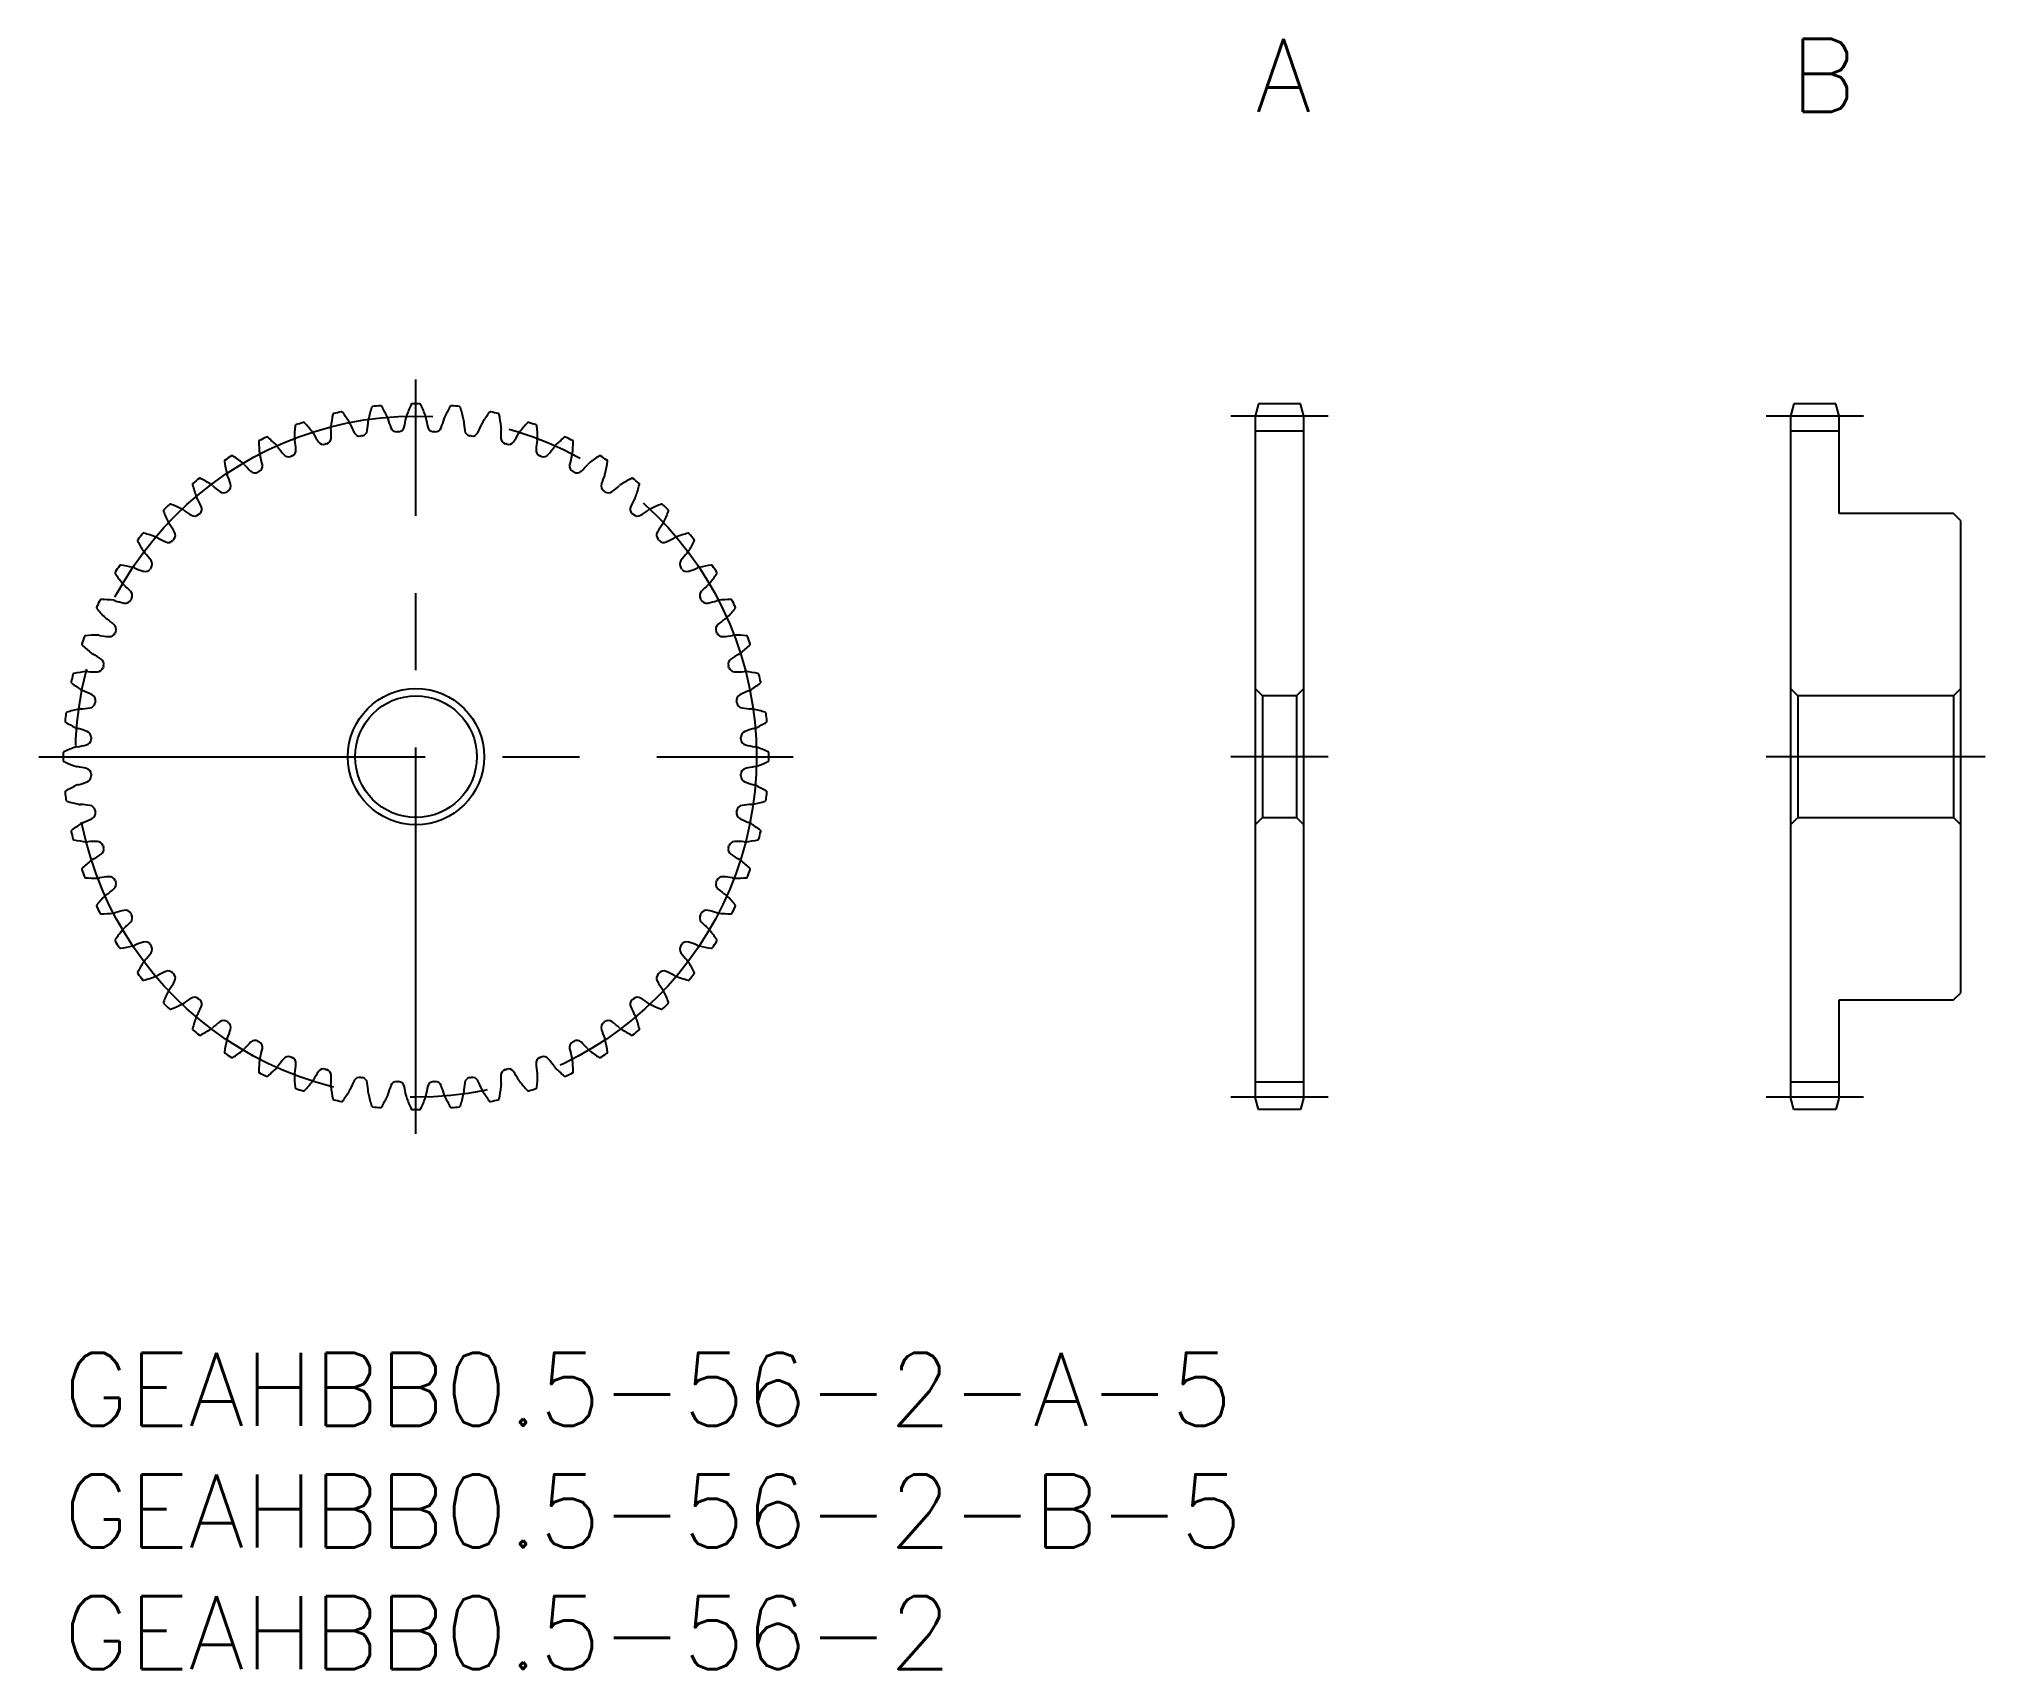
# Model space of a CAD drawing. Extents: x -1 to 79, y -13 to 54.
import ezdxf

# ---------------------------------------------------------------- set-up
doc = ezdxf.new("R2010")
doc.units = 0
doc.header["$LTSCALE"] = 0.5
doc.linetypes.add('CENTER', pattern=[50.8, 31.75, -6.35, 6.35, -6.35])
for name, color, linetype in [('MSM_CENTER', 1, 'CENTER'), ('MSM_CONTINUOUS', 7, 'CONTINUOUS'), ('MSM_PART_NUMBER', 7, 'CONTINUOUS')]:
    doc.layers.add(name, color=color, linetype=linetype)
doc.styles.get("Standard").update_dxf_attribs({"font": 'txt.shx', "height": 3, "bigfont": 'bigfont.shx'})

# ---------------------------------------------------------------- blocks, each defined once
blk = doc.blocks.new('*U2')
at = {"layer": 'MSM_PART_NUMBER'}
blk.add_text('GEAHBB0.5-56-2-A-5', height=3, dxfattribs=at).set_placement((0, -3))
blk = doc.blocks.new('*U3')
at = {"layer": 'MSM_PART_NUMBER'}
blk.add_text('GEAHBB0.5-56-2-B-5', height=3, dxfattribs=at).set_placement((0, -8))
blk = doc.blocks.new('*U4')
at = {"layer": 'MSM_PART_NUMBER'}
blk.add_text('GEAHBB0.5-56-2', height=3, dxfattribs=at).set_placement((0, -13))
blk = doc.blocks.new('*U5')
at = {"layer": 'MSM_PART_NUMBER'}
blk.add_text('A', height=3, dxfattribs=at).set_placement((49, 51))
blk = doc.blocks.new('*U6')
at = {"layer": 'MSM_PART_NUMBER'}
blk.add_text('B', height=3, dxfattribs=at).set_placement((71, 51))

msp = doc.modelspace()

# ---------------------------------------------------------------- linework, layer by layer
at = {"layer": 'MSM_CENTER'}
for p, q in [((14.5, 9), (14.5, 40)), ((52, 38.5), (48, 38.5)), ((74, 38.5), (70, 38.5)), ((-1, 24.5), (30, 24.5)), ((52, 24.5), (48, 24.5)), ((79, 24.5), (70, 24.5)), ((52, 10.5), (48, 10.5)), ((74, 10.5), (70, 10.5))]:
    msp.add_line(p, q, dxfattribs=at)
msp.add_circle((14.5, 24.5), 14, dxfattribs=at)
at = {"layer": 'MSM_CONTINUOUS'}
for p, q in [((49.134, 39), (49, 38.5)), ((49, 38.5), (49, 10.5)), ((50.866, 39), (49.134, 39)), ((51, 38.5), (50.866, 39)), ((51, 10.5), (51, 38.5)), ((71.134, 39), (71, 38.5)), ((71, 38.5), (71, 10.5)), ((72.866, 39), (71.134, 39)), ((73, 38.5), (72.866, 39)), ((73, 34.5), (73, 38.5)), ((51, 37.875), (49, 37.875)), ((73, 37.875), (71, 37.875)), ((77.7, 34.5), (73, 34.5)), ((78, 34.2), (77.7, 34.5)), ((78, 14.8), (78, 34.2)), ((49, 27.3), (49.3, 27)), ((50.7, 27), (51, 27.3)), ((71, 27.3), (71.3, 27)), ((77.7, 27), (78, 27.3)), ((49.3, 27), (49.3, 22)), ((50.7, 27), (49.3, 27)), ((50.7, 27), (50.7, 22)), ((71.3, 27), (71.3, 22)), ((77.7, 27), (71.3, 27)), ((77.7, 27), (77.7, 22)), ((49.3, 22), (49, 21.7)), ((49.3, 22), (50.7, 22)), ((51, 21.7), (50.7, 22)), ((71.3, 22), (71, 21.7)), ((71.3, 22), (77.7, 22)), ((78, 21.7), (77.7, 22)), ((73, 10.5), (73, 14.5)), ((73, 14.5), (77.7, 14.5)), ((77.7, 14.5), (78, 14.8)), ((51, 11.125), (49, 11.125)), ((49.134, 10), (49, 10.5)), ((51, 10.5), (50.866, 10)), ((73, 11.125), (71, 11.125)), ((71.134, 10), (71, 10.5)), ((73, 10.5), (72.866, 10)), ((50.866, 10), (49.134, 10)), ((72.866, 10), (71.134, 10))]:
    msp.add_line(p, q, dxfattribs=at)
for radius in [2.8, 2.5]:
    msp.add_circle((14.5, 24.5), radius, dxfattribs=at)
for centre, radius, start, end in [((15.648, 37.606), 4.667, 168.18515, 174.46429), ((11.129, 38.551), 0.05, 103.48998, 168.18516), ((14.5, 24.5), 14.5, 102.22431, 103.48998), ((11.44, 38.622), 0.05, 37.52914, 102.22432), ((7.779, 35.81), 4.667, 31.25, 37.52914), ((17.108, 37.395), 4.667, 161.75658, 168.03571), ((12.724, 38.84), 0.05, 97.06141, 161.75659), ((14.5, 24.5), 14.5, 95.79574, 97.06141), ((13.041, 38.876), 0.05, 31.10057, 95.79572), ((9.088, 36.491), 4.667, 24.82143, 31.10057), ((12.948, 38.277), 0.414, 15.44545, 24.82165), ((9.837, 39.104), 4.308, 345.75502, 350.98333), ((14.5, 38.364), 0.414, 161.60693, 170.98312), ((18.536, 37.022), 4.667, 155.32801, 161.60714), ((14.34, 38.949), 0.05, 90.63284, 155.32801), ((14.5, 24.5), 14.5, 89.36716, 90.63284), ((14.66, 38.949), 0.05, 24.67199, 89.36718), ((10.464, 37.022), 4.667, 18.39286, 24.67199), ((14.5, 38.364), 0.414, 9.01688, 18.39307), ((19.163, 39.104), 4.308, 189.01667, 194.24498), ((16.052, 38.277), 0.414, 155.17835, 164.55455), ((19.912, 36.491), 4.667, 148.89944, 155.17857), ((15.959, 38.876), 0.05, 84.20426, 148.89947), ((14.5, 24.5), 14.5, 82.93859, 84.20426), ((16.276, 38.84), 0.05, 18.24342, 82.93854), ((11.892, 37.395), 4.667, 11.96429, 18.24342), ((21.221, 35.81), 4.667, 142.47086, 148.75), ((17.56, 38.622), 0.05, 77.77569, 142.4709), ((14.5, 24.5), 14.5, 76.51002, 77.77569), ((17.871, 38.551), 0.05, 11.81485, 76.50997), ((13.352, 37.606), 4.667, 5.53571, 11.81485), ((14.5, 24.5), 14.5, 115.08145, 116.34712), ((8.375, 37.587), 0.05, 50.38628, 115.08143), ((5.431, 34.031), 4.667, 44.10714, 50.38628), ((14.173, 37.652), 4.667, 174.61372, 180.89286), ((9.577, 38.086), 0.05, 109.91855, 174.61372), ((14.5, 24.5), 14.5, 108.65288, 109.91855), ((9.878, 38.191), 0.05, 43.95771, 108.65287), ((6.555, 34.986), 4.667, 37.67857, 43.95771), ((9.921, 37.586), 0.414, 28.30259, 37.67879), ((14.078, 39.824), 4.308, 208.30238, 213.5307), ((11.415, 38.016), 0.414, 174.46407, 183.84027), ((6.704, 37.7), 4.308, 358.61216, 3.84048), ((11.415, 38.016), 0.414, 21.87402, 31.25022), ((15.797, 39.775), 4.308, 201.87381, 207.10213), ((12.184, 37.927), 0.25, 207.10213, 279.78501), ((14.5, 24.5), 13.375, 99.5007, 99.78501), ((12.251, 37.938), 0.25, 279.50072, 352.18359), ((8.231, 38.49), 4.308, 352.18359, 357.41191), ((12.948, 38.277), 0.414, 168.0355, 177.41169), ((17.499, 39.534), 4.308, 195.44524, 200.67356), ((13.702, 38.102), 0.25, 200.67356, 273.35644), ((14.5, 24.5), 13.375, 93.07213, 93.35644), ((13.77, 38.105), 0.25, 273.07215, 345.75502), ((15.23, 38.105), 0.25, 194.24499, 266.92787), ((14.5, 24.5), 13.375, 86.64356, 86.92787), ((15.298, 38.102), 0.25, 266.64358, 339.32647), ((11.501, 39.534), 4.308, 339.32645, 344.55476), ((16.052, 38.277), 0.414, 2.58831, 11.9645), ((20.769, 38.49), 4.308, 182.58809, 187.81641), ((16.749, 37.938), 0.25, 187.81639, 260.4993), ((14.5, 24.5), 13.375, 80.21499, 80.4993), ((16.816, 37.927), 0.25, 260.21501, 332.8979), ((13.203, 39.775), 4.308, 332.89787, 338.12619), ((17.585, 38.016), 0.414, 148.74978, 158.12598), ((22.296, 37.7), 4.308, 176.15952, 181.38784), ((17.585, 38.016), 0.414, 356.15973, 5.53593), ((14.922, 39.824), 4.308, 326.4693, 331.69762), ((19.079, 37.586), 0.414, 142.32121, 151.69741), ((22.445, 34.986), 4.667, 136.04229, 142.32143), ((19.122, 38.191), 0.05, 71.34712, 136.04233), ((14.5, 24.5), 14.5, 70.08145, 71.34712), ((19.423, 38.086), 0.05, 5.38628, 70.08139), ((14.827, 37.652), 4.667, 359.10714, 5.38628), ((23.569, 34.031), 4.667, 129.61372, 135.89286), ((20.625, 37.587), 0.05, 64.91855, 129.61376), ((14.5, 24.5), 14.5, 63.65288, 64.91855), ((14.5, 24.5), 14.5, 121.51002, 122.77569), ((6.948, 36.819), 0.05, 56.81485, 121.51), ((4.421, 32.956), 4.667, 50.53571, 56.81485), ((8.087, 37.449), 0.05, 116.34712, 181.0423), ((12.703, 37.533), 4.667, 181.04229, 187.32143), ((8.485, 36.991), 0.414, 187.32121, 196.69741), ((3.962, 35.634), 4.308, 11.4693, 16.69762), ((8.485, 36.991), 0.414, 34.73116, 44.10736), ((12.365, 39.681), 4.308, 214.73095, 219.95927), ((9.255, 37.075), 0.25, 219.95927, 292.64216), ((14.5, 24.5), 13.375, 112.35784, 112.64216), ((9.317, 37.101), 0.25, 292.35787, 5.04073), ((9.921, 37.586), 0.414, 180.89264, 190.26884), ((5.275, 36.744), 4.308, 5.04073, 10.26905), ((10.696, 37.583), 0.25, 213.5307, 286.21358), ((14.5, 24.5), 13.375, 105.92927, 106.21358), ((10.761, 37.602), 0.25, 285.92929, 358.61216), ((18.239, 37.602), 0.25, 181.38782, 254.07073), ((14.5, 24.5), 13.375, 73.78641, 74.07073), ((18.304, 37.583), 0.25, 253.78644, 326.46933), ((19.683, 37.101), 0.25, 174.95925, 247.64216), ((23.725, 36.744), 4.308, 169.73095, 174.95927), ((19.079, 37.586), 0.414, 349.73116, 359.10736), ((14.5, 24.5), 13.375, 67.35784, 67.64216), ((19.745, 37.075), 0.25, 247.35787, 320.04076), ((16.635, 39.681), 4.308, 320.04073, 325.26905), ((20.515, 36.991), 0.414, 135.89264, 145.26884), ((25.038, 35.634), 4.308, 163.30238, 168.5307), ((20.515, 36.991), 0.414, 343.30259, 352.67879), ((16.297, 37.533), 4.667, 352.67857, 358.95771), ((20.913, 37.449), 0.05, 358.95771, 63.65283), ((24.579, 32.956), 4.667, 123.18515, 129.46428), ((22.052, 36.819), 0.05, 58.48998, 123.18518), ((14.5, 24.5), 14.5, 57.22431, 58.48998), ((6.677, 36.65), 0.05, 122.77542, 187.47087), ((11.255, 37.25), 4.667, 187.47086, 193.75), ((7.124, 36.239), 0.414, 193.74978, 203.12598), ((2.782, 34.385), 4.308, 17.89787, 23.12619), ((7.124, 36.239), 0.414, 41.15973, 50.53593), ((10.679, 39.346), 4.308, 221.15952, 226.38784), ((7.88, 36.409), 0.25, 226.38785, 299.07073), ((14.5, 24.5), 13.375, 118.78641, 119.07073), ((7.939, 36.441), 0.25, 298.78644, 11.46931), ((21.061, 36.441), 0.25, 168.53068, 241.21358), ((14.5, 24.5), 13.375, 60.92927, 61.21358), ((21.12, 36.409), 0.25, 240.92929, 313.61219), ((18.321, 39.346), 4.308, 313.61216, 318.84048), ((21.876, 36.239), 0.414, 129.46406, 138.84027), ((26.218, 34.385), 4.308, 156.87381, 162.10213), ((21.876, 36.239), 0.414, 336.87402, 346.25022), ((17.745, 37.25), 4.667, 346.25, 352.52914), ((22.323, 36.65), 0.05, 352.52914, 57.22425), ((5.366, 35.697), 0.05, 129.20399, 193.89945), ((9.848, 36.806), 4.667, 193.89944, 200.17857), ((14.5, 24.5), 14.5, 127.93859, 129.20426), ((5.616, 35.896), 0.05, 63.24342, 127.93857), ((3.537, 31.774), 4.667, 56.96429, 63.24342), ((5.856, 35.339), 0.414, 47.58831, 56.9645), ((9.04, 38.825), 4.308, 227.58809, 232.81641), ((6.588, 35.592), 0.25, 232.81642, 305.4993), ((14.5, 24.5), 13.375, 125.21499, 125.4993), ((6.643, 35.632), 0.25, 305.21501, 17.89788), ((22.357, 35.632), 0.25, 162.1021, 234.78501), ((14.5, 24.5), 13.375, 54.5007, 54.78501), ((22.412, 35.592), 0.25, 234.50072, 307.18361), ((19.96, 38.825), 4.308, 307.18359, 312.41191), ((23.144, 35.339), 0.414, 123.0355, 132.41169), ((25.463, 31.774), 4.667, 116.75658, 123.03571), ((23.384, 35.896), 0.05, 52.06141, 116.75661), ((14.5, 24.5), 14.5, 50.79574, 52.06141), ((19.152, 36.806), 4.667, 339.82143, 346.10057), ((23.634, 35.697), 0.05, 346.10057, 50.79568), ((4.17, 34.604), 0.05, 135.63256, 200.32803), ((8.499, 36.208), 4.667, 200.32801, 206.60714), ((14.5, 24.5), 14.5, 134.36716, 135.63283), ((4.396, 34.83), 0.05, 69.67199, 134.36714), ((2.792, 30.501), 4.667, 63.39286, 69.67199), ((4.697, 34.303), 0.414, 54.01688, 63.39307), ((7.471, 38.124), 4.308, 234.01667, 239.24498), ((5.396, 34.637), 0.25, 239.24499, 311.92787), ((5.856, 35.339), 0.414, 200.17835, 209.55455), ((1.749, 33.01), 4.308, 24.32645, 29.55476), ((14.5, 24.5), 13.375, 131.64356, 131.92787), ((5.446, 34.682), 0.25, 311.64358, 24.32647), ((23.554, 34.682), 0.25, 155.67353, 228.35644), ((27.251, 33.01), 4.308, 150.44524, 155.67355), ((14.5, 24.5), 13.375, 48.07213, 48.35644), ((23.604, 34.637), 0.25, 228.07215, 300.75504), ((23.144, 35.339), 0.414, 330.44545, 339.82165), ((21.529, 38.124), 4.308, 300.75502, 305.98333), ((24.303, 34.303), 0.414, 116.60693, 125.98312), ((26.208, 30.501), 4.667, 110.32801, 116.60714), ((24.604, 34.83), 0.05, 45.63284, 110.32804), ((14.5, 24.5), 14.5, 44.36716, 45.63284), ((20.501, 36.208), 4.667, 333.39286, 339.67199), ((24.83, 34.604), 0.05, 339.67199, 44.36711), ((14.5, 24.5), 14.5, 140.79574, 142.06141), ((3.303, 33.634), 0.05, 76.10057, 140.79571), ((2.194, 29.152), 4.667, 69.82143, 76.10057), ((4.697, 34.303), 0.414, 206.60693, 215.98312), ((0.876, 31.529), 4.308, 30.75502, 35.98333), ((4.363, 33.604), 0.25, 318.07215, 30.75502), ((24.637, 33.604), 0.25, 149.24496, 221.92787), ((28.124, 31.529), 4.308, 144.01667, 149.24498), ((24.303, 34.303), 0.414, 324.01688, 333.39307), ((26.806, 29.152), 4.667, 103.89944, 110.17857), ((25.697, 33.634), 0.05, 39.20426, 103.89947), ((14.5, 24.5), 14.5, 37.93859, 39.20426), ((3.104, 33.384), 0.05, 142.06141, 206.7566), ((7.226, 35.463), 4.667, 206.75658, 213.03571), ((3.661, 33.144), 0.414, 213.0355, 222.41169), ((0.175, 29.96), 4.308, 37.18359, 42.41191), ((3.661, 33.144), 0.414, 60.44545, 69.82165), ((5.99, 37.251), 4.308, 240.44524, 245.67356), ((4.318, 33.554), 0.25, 245.67354, 318.35644), ((14.5, 24.5), 13.375, 138.07213, 138.35644), ((14.5, 24.5), 13.375, 41.64356, 41.92787), ((24.682, 33.554), 0.25, 221.64358, 294.32647), ((23.01, 37.251), 4.308, 294.32645, 299.55476), ((25.339, 33.144), 0.414, 110.17835, 119.55455), ((28.825, 29.96), 4.308, 137.58809, 142.81641), ((25.339, 33.144), 0.414, 317.58831, 326.9645), ((21.774, 35.463), 4.667, 326.96429, 333.24342), ((25.896, 33.384), 0.05, 333.24342, 37.93854), ((2.181, 32.052), 0.05, 148.48998, 213.18517), ((14.5, 24.5), 14.5, 147.22431, 148.48998), ((6.044, 34.579), 4.667, 213.18515, 219.46429), ((2.35, 32.323), 0.05, 82.52914, 147.22428), ((1.75, 27.745), 4.667, 76.25, 82.52914), ((2.761, 31.876), 0.414, 66.87402, 76.25022), ((4.615, 36.218), 4.308, 246.87381, 252.10213), ((3.368, 32.357), 0.25, 252.10211, 324.78501), ((14.5, 24.5), 13.375, 144.5007, 144.78501), ((3.408, 32.412), 0.25, 324.50072, 37.18359), ((25.592, 32.412), 0.25, 142.81639, 215.4993), ((14.5, 24.5), 13.375, 35.21499, 35.4993), ((25.632, 32.357), 0.25, 215.21501, 287.8979), ((24.385, 36.218), 4.308, 287.89787, 293.12619), ((26.239, 31.876), 0.414, 103.74978, 113.12598), ((27.25, 27.745), 4.667, 97.47086, 103.75), ((22.956, 34.579), 4.667, 320.53571, 326.81485), ((26.65, 32.323), 0.05, 32.77569, 97.47089), ((14.5, 24.5), 14.5, 31.51002, 32.77569), ((26.819, 32.052), 0.05, 326.81485, 31.50997), ((2.761, 31.876), 0.414, 219.46407, 228.84027), ((-0.346, 28.321), 4.308, 43.61216, 48.84048), ((2.591, 31.12), 0.25, 330.92929, 43.61219), ((26.409, 31.12), 0.25, 136.38782, 209.07073), ((29.346, 28.321), 4.308, 131.15952, 136.38784), ((26.239, 31.876), 0.414, 311.15973, 320.53593), ((1.413, 30.625), 0.05, 154.91855, 219.61375), ((14.5, 24.5), 14.5, 153.65288, 154.91855), ((4.969, 33.569), 4.667, 219.61372, 225.89286), ((1.551, 30.913), 0.05, 88.95771, 153.65286), ((1.467, 26.297), 4.667, 82.67857, 88.95771), ((2.009, 30.515), 0.414, 73.30259, 82.67879), ((3.366, 35.038), 4.308, 253.30238, 258.5307), ((2.559, 31.061), 0.25, 258.53068, 331.21364), ((14.5, 24.5), 13.375, 150.92927, 151.21358), ((14.5, 24.5), 13.375, 28.78641, 29.07073), ((26.441, 31.061), 0.25, 208.78644, 281.46933), ((25.634, 35.038), 4.308, 281.4693, 286.69762), ((26.991, 30.515), 0.414, 97.32121, 106.69741), ((27.533, 26.297), 4.667, 91.04229, 97.32143), ((24.031, 33.569), 4.667, 314.10714, 320.38628), ((27.449, 30.913), 0.05, 26.34712, 91.04232), ((14.5, 24.5), 14.5, 25.08145, 26.34712), ((27.587, 30.625), 0.05, 320.38628, 25.0814), ((2.009, 30.515), 0.414, 225.89263, 235.26884), ((-0.681, 26.635), 4.308, 50.04073, 55.26905), ((1.925, 29.745), 0.25, 337.35787, 50.04076), ((14.5, 24.5), 13.375, 157.35784, 157.64216), ((27.075, 29.745), 0.25, 129.95925, 202.64216), ((14.5, 24.5), 13.375, 22.35784, 22.64216), ((29.681, 26.635), 4.308, 124.73095, 129.95927), ((26.991, 30.515), 0.414, 304.73116, 314.10736), ((0.809, 29.122), 0.05, 161.34712, 226.04232), ((14.5, 24.5), 14.5, 160.08145, 161.34712), ((4.014, 32.445), 4.667, 226.04229, 232.32143), ((0.914, 29.423), 0.05, 95.38628, 160.08143), ((1.348, 24.827), 4.667, 89.10714, 95.38628), ((1.414, 29.079), 0.414, 79.73116, 89.10736), ((2.256, 33.725), 4.308, 259.73095, 264.95927), ((1.899, 29.683), 0.25, 264.95926, 337.64216), ((27.101, 29.683), 0.25, 202.35787, 275.04076), ((26.744, 33.725), 4.308, 275.04073, 280.26905), ((27.586, 29.079), 0.414, 90.89264, 100.26884), ((27.652, 24.827), 4.667, 84.61372, 90.89286), ((24.986, 32.445), 4.667, 307.67857, 313.95771), ((28.086, 29.423), 0.05, 19.91855, 84.61375), ((14.5, 24.5), 14.5, 18.65288, 19.91855), ((28.191, 29.122), 0.05, 313.95771, 18.65283), ((1.414, 29.079), 0.414, 232.32121, 241.69741), ((-0.825, 24.922), 4.308, 56.4693, 61.69762), ((1.398, 28.239), 0.25, 271.38783, 344.07073), ((1.417, 28.304), 0.25, 343.78644, 56.46933), ((14.5, 24.5), 13.375, 163.78641, 164.07073), ((27.583, 28.304), 0.25, 123.53068, 196.21358), ((14.5, 24.5), 13.375, 15.92927, 16.21358), ((27.602, 28.239), 0.25, 195.92929, 268.61219), ((29.825, 24.922), 4.308, 118.30238, 123.5307), ((27.586, 29.079), 0.414, 298.30259, 307.67879), ((0.378, 27.56), 0.05, 167.77569, 232.47089), ((14.5, 24.5), 14.5, 166.51002, 167.77569), ((3.19, 31.221), 4.667, 232.47086, 238.75), ((0.449, 27.871), 0.05, 101.81485, 166.50999), ((1.394, 23.352), 4.667, 95.53571, 101.81485), ((0.984, 27.585), 0.414, 238.74978, 248.12598), ((-0.775, 23.203), 4.308, 62.89787, 68.12619), ((0.984, 27.585), 0.414, 86.15973, 95.53593), ((1.3, 32.296), 4.308, 266.15952, 271.38784), ((27.7, 32.296), 4.308, 268.61216, 273.84048), ((29.775, 23.203), 4.308, 111.87381, 117.10213), ((28.016, 27.585), 0.414, 84.46407, 93.84027), ((27.606, 23.352), 4.667, 78.18515, 84.46429), ((28.016, 27.585), 0.414, 291.87402, 301.25022), ((25.81, 31.221), 4.667, 301.25, 307.52914), ((28.551, 27.871), 0.05, 13.48998, 78.18518), ((14.5, 24.5), 14.5, 12.22431, 13.48998), ((28.622, 27.56), 0.05, 307.52914, 12.22426), ((1.605, 21.892), 4.667, 101.96429, 108.24342), ((0.723, 26.052), 0.414, 92.58831, 101.9645), ((0.51, 30.769), 4.308, 272.58809, 277.81641), ((1.062, 26.749), 0.25, 277.8164, 350.4993), ((1.073, 26.816), 0.25, 350.21501, 62.8979), ((14.5, 24.5), 13.375, 170.21499, 170.4993), ((27.927, 26.816), 0.25, 117.10211, 189.78501), ((14.5, 24.5), 13.375, 9.5007, 9.78501), ((27.938, 26.749), 0.25, 189.50072, 262.18361), ((28.49, 30.769), 4.308, 262.18359, 267.41191), ((28.277, 26.052), 0.414, 78.0355, 87.41169), ((27.395, 21.892), 4.667, 71.75658, 78.03571), ((14.5, 24.5), 14.5, 172.93859, 174.20426), ((0.124, 25.959), 0.05, 174.20426, 238.89946), ((2.509, 29.912), 4.667, 238.89944, 245.17857), ((0.16, 26.276), 0.05, 108.24342, 172.93856), ((0.723, 26.052), 0.414, 245.17835, 254.55455), ((-0.534, 21.501), 4.308, 69.32645, 74.55476), ((29.534, 21.501), 4.308, 105.44524, 110.67355), ((28.277, 26.052), 0.414, 285.44545, 294.82165), ((26.491, 29.912), 4.667, 294.82143, 301.10057), ((28.84, 26.276), 0.05, 7.06141, 71.75661), ((14.5, 24.5), 14.5, 5.79574, 7.06141), ((28.876, 25.959), 0.05, 301.10057, 5.79569), ((1.978, 20.464), 4.667, 108.39286, 114.67199), ((0.636, 24.5), 0.414, 99.01688, 108.39307), ((-0.104, 29.163), 4.308, 279.01667, 284.24498), ((0.895, 25.23), 0.25, 284.24497, 356.92787), ((0.898, 25.298), 0.25, 356.64358, 69.32647), ((14.5, 24.5), 13.375, 176.64356, 176.92787), ((28.102, 25.298), 0.25, 110.67353, 183.35644), ((14.5, 24.5), 13.375, 3.07213, 3.35644), ((28.105, 25.23), 0.25, 183.07215, 255.75504), ((29.104, 29.163), 4.308, 255.75502, 260.98333), ((28.364, 24.5), 0.414, 71.60693, 80.98312), ((27.022, 20.464), 4.667, 65.32801, 71.60714), ((14.5, 24.5), 14.5, 179.36716, 180.63284), ((0.051, 24.66), 0.05, 114.67199, 179.36714), ((0.051, 24.34), 0.05, 180.63284, 245.32804), ((1.978, 28.536), 4.667, 245.32801, 251.60714), ((0.636, 24.5), 0.414, 251.60693, 260.98312), ((-0.104, 19.837), 4.308, 75.75502, 80.98333), ((0.895, 23.77), 0.25, 3.07215, 75.75504), ((28.105, 23.77), 0.25, 104.24496, 176.92787), ((29.104, 19.837), 4.308, 99.01667, 104.24498), ((28.364, 24.5), 0.414, 279.01688, 288.39307), ((27.022, 28.536), 4.667, 288.39286, 294.67199), ((28.949, 24.66), 0.05, 0.63284, 65.32804), ((28.949, 24.34), 0.05, 294.67199, 359.36712), ((14.5, 24.5), 14.5, 359.36716, 0.63284), ((2.509, 19.088), 4.667, 114.82143, 121.10057), ((0.723, 22.948), 0.414, 105.44545, 114.82165), ((-0.534, 27.499), 4.308, 285.44524, 290.67355), ((0.898, 23.702), 0.25, 290.67354, 3.35644), ((14.5, 24.5), 13.375, 183.07213, 183.35644), ((14.5, 24.5), 13.375, 356.64356, 356.92787), ((28.102, 23.702), 0.25, 176.64358, 249.32647), ((29.534, 27.499), 4.308, 249.32645, 254.55476), ((28.277, 22.948), 0.414, 65.17835, 74.55455), ((26.491, 19.088), 4.667, 58.89944, 65.17857), ((0.124, 23.041), 0.05, 121.10057, 185.7957), ((14.5, 24.5), 14.5, 185.79574, 187.06141), ((0.16, 22.724), 0.05, 187.06141, 251.75661), ((1.605, 27.108), 4.667, 251.75658, 258.03571), ((0.723, 22.948), 0.414, 258.0355, 267.41169), ((0.51, 18.231), 4.308, 82.18359, 87.41191), ((1.062, 22.251), 0.25, 9.50072, 82.18361), ((27.938, 22.251), 0.25, 97.81639, 170.4993), ((28.49, 18.231), 4.308, 92.58809, 97.81641), ((28.277, 22.948), 0.414, 272.58831, 281.9645), ((27.395, 27.108), 4.667, 281.96429, 288.24342), ((28.84, 22.724), 0.05, 288.24342, 352.93855), ((14.5, 24.5), 14.5, 352.93859, 354.20426), ((28.876, 23.041), 0.05, 354.20426, 58.89947), ((3.19, 17.779), 4.667, 121.25, 127.52914), ((0.984, 21.415), 0.414, 111.87402, 121.25022), ((-0.775, 25.797), 4.308, 291.87381, 297.10213), ((1.073, 22.184), 0.25, 297.10211, 9.78501), ((14.5, 24.5), 13.375, 189.5007, 189.78501), ((27.927, 22.184), 0.25, 170.21501, 242.8979), ((14.5, 24.5), 13.375, 350.21499, 350.4993), ((29.775, 25.797), 4.308, 242.89787, 248.12619), ((28.016, 21.415), 0.414, 58.74977, 68.12598), ((25.81, 17.779), 4.667, 52.47086, 58.75), ((0.378, 21.44), 0.05, 127.52914, 192.22427), ((14.5, 24.5), 14.5, 192.22431, 193.48998), ((0.449, 21.129), 0.05, 193.48998, 258.18518), ((1.394, 25.648), 4.667, 258.18515, 264.46428), ((0.984, 21.415), 0.414, 264.46406, 273.84027), ((1.3, 16.704), 4.308, 88.61216, 93.84048), ((1.398, 20.761), 0.25, 15.92929, 88.61219), ((14.5, 24.5), 13.375, 195.92927, 196.21358), ((14.5, 24.5), 13.375, 343.78641, 344.07073), ((27.602, 20.761), 0.25, 91.38782, 164.07073), ((27.7, 16.704), 4.308, 86.15952, 91.38784), ((28.016, 21.415), 0.414, 266.15973, 275.53593), ((27.606, 25.648), 4.667, 275.53571, 281.81485), ((28.551, 21.129), 0.05, 281.81485, 346.50998), ((14.5, 24.5), 14.5, 346.51002, 347.77569), ((28.622, 21.44), 0.05, 347.77569, 52.4709), ((4.014, 16.555), 4.667, 127.67857, 133.95771), ((1.414, 19.921), 0.414, 118.30259, 127.67879), ((-0.825, 24.078), 4.308, 298.30238, 303.5307), ((1.417, 20.696), 0.25, 303.53068, 16.21358), ((27.583, 20.696), 0.25, 163.78644, 236.46933), ((29.825, 24.078), 4.308, 236.4693, 241.69762), ((27.586, 19.921), 0.414, 52.32121, 61.69741), ((24.986, 16.555), 4.667, 46.04229, 52.32143), ((0.809, 19.878), 0.05, 133.95771, 198.65285), ((14.5, 24.5), 14.5, 198.65288, 199.91855), ((0.914, 19.577), 0.05, 199.91855, 264.61375), ((1.348, 24.173), 4.667, 264.61372, 270.89286), ((1.414, 19.921), 0.414, 270.89264, 280.26884), ((2.256, 15.275), 4.308, 95.04073, 100.26905), ((1.899, 19.317), 0.25, 22.35787, 95.04073), ((1.925, 19.255), 0.25, 309.95925, 22.64216), ((14.5, 24.5), 13.375, 202.35784, 202.64216), ((27.075, 19.255), 0.25, 157.35787, 230.04076), ((14.5, 24.5), 13.375, 337.35784, 337.64216), ((27.101, 19.317), 0.25, 84.95925, 157.64216), ((26.744, 15.275), 4.308, 79.73095, 84.95927), ((27.586, 19.921), 0.414, 259.73116, 269.10736), ((27.652, 24.173), 4.667, 269.10714, 275.38628), ((28.086, 19.577), 0.05, 275.38628, 340.08141), ((14.5, 24.5), 14.5, 340.08145, 341.34712), ((28.191, 19.878), 0.05, 341.34712, 46.04233), ((1.413, 18.375), 0.05, 140.38628, 205.08142), ((4.969, 15.431), 4.667, 134.10714, 140.38628), ((2.009, 18.485), 0.414, 124.73116, 134.10736), ((-0.681, 22.365), 4.308, 304.73095, 309.95927), ((29.681, 22.365), 4.308, 230.04073, 235.26905), ((26.991, 18.485), 0.414, 45.89264, 55.26884), ((24.031, 15.431), 4.667, 39.61372, 45.89286), ((27.587, 18.375), 0.05, 334.91855, 39.61375), ((14.5, 24.5), 14.5, 205.08145, 206.34712), ((1.551, 18.087), 0.05, 206.34712, 271.04232), ((1.467, 22.703), 4.667, 271.04229, 277.32143), ((2.009, 18.485), 0.414, 277.3212, 286.69741), ((3.366, 13.962), 4.308, 101.4693, 106.69762), ((-0.346, 20.679), 4.308, 311.15952, 316.38784), ((2.559, 17.939), 0.25, 28.78644, 101.46933), ((2.591, 17.88), 0.25, 316.38783, 29.07073), ((14.5, 24.5), 13.375, 208.78641, 209.07073), ((26.409, 17.88), 0.25, 150.92929, 223.61219), ((14.5, 24.5), 13.375, 330.92927, 331.21358), ((26.441, 17.939), 0.25, 78.53068, 151.21358), ((29.346, 20.679), 4.308, 223.61216, 228.84048), ((25.634, 13.962), 4.308, 73.30238, 78.5307), ((26.991, 18.485), 0.414, 253.30259, 262.67879), ((27.533, 22.703), 4.667, 262.67857, 268.95771), ((27.449, 18.087), 0.05, 268.95771, 333.65283), ((14.5, 24.5), 14.5, 333.65288, 334.91855), ((2.181, 16.948), 0.05, 146.81485, 211.50999), ((14.5, 24.5), 14.5, 211.51002, 212.77569), ((6.044, 14.421), 4.667, 140.53571, 146.81485), ((2.761, 17.124), 0.414, 131.15973, 140.53593), ((4.615, 12.782), 4.308, 107.89787, 113.12619), ((3.368, 16.643), 0.25, 35.21501, 107.8979), ((25.632, 16.643), 0.25, 72.10211, 144.78501), ((24.385, 12.782), 4.308, 66.87381, 72.10213), ((26.239, 17.124), 0.414, 39.46407, 48.84027), ((22.956, 14.421), 4.667, 33.18515, 39.46429), ((14.5, 24.5), 14.5, 327.22431, 328.48998), ((26.819, 16.948), 0.05, 328.48998, 33.18518), ((2.35, 16.677), 0.05, 212.77569, 277.47089), ((1.75, 21.255), 4.667, 277.47086, 283.75), ((2.761, 17.124), 0.414, 283.74978, 293.12598), ((7.226, 13.537), 4.667, 146.96429, 153.24342), ((3.661, 15.856), 0.414, 137.58831, 146.9645), ((0.175, 19.04), 4.308, 317.58809, 322.81641), ((14.5, 24.5), 13.375, 215.21499, 215.4993), ((3.408, 16.588), 0.25, 322.8164, 35.4993), ((25.592, 16.588), 0.25, 144.50072, 217.18361), ((14.5, 24.5), 13.375, 324.5007, 324.78501), ((28.825, 19.04), 4.308, 217.18359, 222.41191), ((25.339, 15.856), 0.414, 33.0355, 42.41169), ((21.774, 13.537), 4.667, 26.75658, 33.03571), ((26.239, 17.124), 0.414, 246.87402, 256.25022), ((27.25, 21.255), 4.667, 256.25, 262.52914), ((26.65, 16.677), 0.05, 262.52914, 327.22426), ((3.104, 15.616), 0.05, 153.24342, 217.93856), ((14.5, 24.5), 14.5, 217.93859, 219.20426), ((3.303, 15.366), 0.05, 219.20426, 283.89946), ((2.194, 19.848), 4.667, 283.89944, 290.17857), ((3.661, 15.856), 0.414, 290.17834, 299.55455), ((5.99, 11.749), 4.308, 114.32645, 119.55476), ((4.318, 15.446), 0.25, 41.64358, 114.32647), ((0.876, 17.471), 4.308, 324.01667, 329.24498), ((14.5, 24.5), 13.375, 221.64356, 221.92787), ((4.363, 15.396), 0.25, 329.24497, 41.92787), ((24.637, 15.396), 0.25, 138.07215, 210.75504), ((28.124, 17.471), 4.308, 210.75502, 215.98333), ((14.5, 24.5), 13.375, 318.07213, 318.35644), ((24.682, 15.446), 0.25, 65.67354, 138.35644), ((23.01, 11.749), 4.308, 60.44524, 65.67355), ((25.339, 15.856), 0.414, 240.44545, 249.82165), ((26.806, 19.848), 4.667, 249.82143, 256.10057), ((25.697, 15.366), 0.05, 256.10057, 320.79569), ((14.5, 24.5), 14.5, 320.79574, 322.06141), ((25.896, 15.616), 0.05, 322.06141, 26.75661), ((4.17, 14.396), 0.05, 159.67199, 224.36713), ((8.499, 12.792), 4.667, 153.39286, 159.67199), ((4.697, 14.697), 0.414, 144.01688, 153.39307), ((7.471, 10.876), 4.308, 120.75502, 125.98333), ((5.396, 14.363), 0.25, 48.07215, 120.75504), ((14.5, 24.5), 13.375, 228.07213, 228.35644), ((5.446, 14.318), 0.25, 335.67354, 48.35644), ((23.554, 14.318), 0.25, 131.64358, 204.32647), ((14.5, 24.5), 13.375, 311.64356, 311.92787), ((23.604, 14.363), 0.25, 59.24497, 131.92787), ((21.529, 10.876), 4.308, 54.01667, 59.24498), ((24.303, 14.697), 0.414, 26.60691, 35.98312), ((20.501, 12.792), 4.667, 20.32801, 26.60714), ((24.83, 14.396), 0.05, 315.63284, 20.32804), ((14.5, 24.5), 14.5, 224.36716, 225.63284), ((4.396, 14.17), 0.05, 225.63284, 290.32804), ((2.792, 18.499), 4.667, 290.32801, 296.60714), ((4.697, 14.697), 0.414, 296.60693, 305.98312), ((9.848, 12.194), 4.667, 159.82143, 166.10057), ((5.856, 13.661), 0.414, 150.44545, 159.82165), ((1.749, 15.99), 4.308, 330.44524, 335.67355), ((9.04, 10.175), 4.308, 127.18359, 132.41191), ((6.588, 13.408), 0.25, 54.50072, 127.18361), ((14.5, 24.5), 13.375, 234.5007, 234.78501), ((14.5, 24.5), 13.375, 305.21499, 305.4993), ((22.412, 13.408), 0.25, 52.8164, 125.4993), ((19.96, 10.175), 4.308, 47.58809, 52.81641), ((27.251, 15.99), 4.308, 204.32645, 209.55476), ((23.144, 13.661), 0.414, 20.17835, 29.55455), ((19.152, 12.194), 4.667, 13.89944, 20.17857), ((24.303, 14.697), 0.414, 234.01688, 243.39307), ((26.208, 18.499), 4.667, 243.39286, 249.67199), ((24.604, 14.17), 0.05, 249.67199, 314.36712), ((14.5, 24.5), 14.5, 314.36716, 315.63284), ((5.366, 13.303), 0.05, 166.10057, 230.7957), ((14.5, 24.5), 14.5, 230.79574, 232.06141), ((5.616, 13.104), 0.05, 232.06141, 296.75661), ((3.537, 17.226), 4.667, 296.75658, 303.03571), ((5.856, 13.661), 0.414, 303.03548, 312.41169), ((11.255, 11.75), 4.667, 166.25, 172.52914), ((7.124, 12.761), 0.414, 156.87402, 166.25022), ((2.782, 14.615), 4.308, 336.87381, 342.10213), ((6.643, 13.368), 0.25, 342.10211, 54.78501), ((7.88, 12.591), 0.25, 60.92929, 133.61219), ((14.5, 24.5), 13.375, 240.92927, 241.21358), ((14.5, 24.5), 13.375, 298.78641, 299.07073), ((21.12, 12.591), 0.25, 46.38782, 119.07073), ((22.357, 13.368), 0.25, 125.21501, 197.8979), ((26.218, 14.615), 4.308, 197.89787, 203.12619), ((21.876, 12.761), 0.414, 13.74977, 23.12598), ((17.745, 11.75), 4.667, 7.47086, 13.75), ((23.144, 13.661), 0.414, 227.58831, 236.9645), ((25.463, 17.226), 4.667, 236.96429, 243.24342), ((23.384, 13.104), 0.05, 243.24342, 307.93855), ((14.5, 24.5), 14.5, 307.93859, 309.20426), ((23.634, 13.303), 0.05, 309.20426, 13.89946), ((6.677, 12.35), 0.05, 172.52914, 237.22427), ((14.5, 24.5), 14.5, 237.22431, 238.48998), ((6.948, 12.181), 0.05, 238.48998, 303.18518), ((4.421, 16.044), 4.667, 303.18515, 309.46429), ((7.124, 12.761), 0.414, 309.46407, 318.84027), ((10.679, 9.654), 4.308, 133.61216, 138.84048), ((12.703, 11.467), 4.667, 172.67857, 178.95771), ((7.939, 12.559), 0.25, 348.53068, 61.21358), ((8.485, 12.009), 0.414, 163.30259, 172.67879), ((3.962, 13.366), 4.308, 343.30238, 348.5307), ((12.365, 9.319), 4.308, 140.04073, 145.26905), ((9.255, 11.925), 0.25, 67.35787, 140.04076), ((14.5, 24.5), 13.375, 247.35784, 247.64216), ((9.317, 11.899), 0.25, 354.95925, 67.64216), ((19.683, 11.899), 0.25, 112.35787, 185.04076), ((14.5, 24.5), 13.375, 292.35784, 292.64216), ((19.745, 11.925), 0.25, 39.95925, 112.64216), ((16.635, 9.319), 4.308, 34.73095, 39.95927), ((21.061, 12.559), 0.25, 118.78644, 191.46933), ((25.038, 13.366), 4.308, 191.4693, 196.69762), ((20.515, 12.009), 0.414, 7.3212, 16.69741), ((16.297, 11.467), 4.667, 1.04229, 7.32143), ((18.321, 9.654), 4.308, 41.15952, 46.38784), ((21.876, 12.761), 0.414, 221.15973, 230.53593), ((24.579, 16.044), 4.667, 230.53571, 236.81485), ((22.052, 12.181), 0.05, 236.81485, 301.50998), ((14.5, 24.5), 14.5, 301.51002, 302.77569), ((22.323, 12.35), 0.05, 302.77569, 7.47089), ((8.087, 11.551), 0.05, 178.95771, 243.65284), ((14.5, 24.5), 14.5, 243.65288, 244.91855), ((8.375, 11.413), 0.05, 244.91855, 309.61375), ((5.431, 14.969), 4.667, 309.61372, 315.89286), ((8.485, 12.009), 0.414, 315.89263, 325.26884), ((9.921, 11.414), 0.414, 169.73116, 179.10736), ((14.173, 11.348), 4.667, 179.10714, 185.38628), ((5.275, 12.256), 4.308, 349.73095, 354.95927), ((9.921, 11.414), 0.414, 322.32121, 331.69741), ((14.078, 9.175), 4.308, 146.4693, 151.69762), ((10.696, 11.417), 0.25, 73.78644, 146.46933), ((14.5, 24.5), 13.375, 253.78641, 254.07073), ((10.761, 11.398), 0.25, 1.38782, 74.07073), ((6.704, 11.3), 4.308, 356.15952, 1.38784), ((12.184, 11.073), 0.25, 80.21501, 152.8979), ((14.5, 24.5), 13.375, 260.21499, 260.4993), ((12.251, 11.062), 0.25, 7.8164, 80.4993), ((16.749, 11.062), 0.25, 99.50072, 172.18361), ((14.5, 24.5), 13.375, 279.5007, 279.78501), ((16.816, 11.073), 0.25, 27.10211, 99.78501), ((22.296, 11.3), 4.308, 178.61216, 183.84048), ((18.239, 11.398), 0.25, 105.92929, 178.61219), ((14.5, 24.5), 13.375, 285.92927, 286.21358), ((18.304, 11.417), 0.25, 33.53068, 106.21358), ((14.922, 9.175), 4.308, 28.30238, 33.5307), ((19.079, 11.414), 0.414, 208.30259, 217.67879), ((23.725, 12.256), 4.308, 185.04073, 190.26905), ((14.827, 11.348), 4.667, 354.61372, 0.89286), ((19.079, 11.414), 0.414, 0.89264, 10.26884), ((20.515, 12.009), 0.414, 214.73116, 224.10736), ((23.569, 14.969), 4.667, 224.10714, 230.38628), ((20.625, 11.413), 0.05, 230.38628, 295.08141), ((14.5, 24.5), 14.5, 295.08145, 296.34712), ((20.913, 11.551), 0.05, 296.34712, 1.04232), ((9.577, 10.914), 0.05, 185.38628, 250.08141), ((14.5, 24.5), 14.5, 250.08145, 251.34712), ((9.878, 10.809), 0.05, 251.34712, 316.04232), ((6.555, 14.014), 4.667, 316.04229, 322.32143), ((11.415, 10.984), 0.414, 176.15973, 185.53593), ((15.648, 11.394), 4.667, 185.53571, 191.81485), ((11.129, 10.449), 0.05, 191.81485, 256.50998), ((14.5, 24.5), 14.5, 256.51002, 257.77569), ((7.779, 13.19), 4.667, 322.47086, 328.75), ((11.415, 10.984), 0.414, 328.74978, 338.12598), ((15.797, 9.225), 4.308, 152.89787, 158.12619), ((8.231, 10.51), 4.308, 2.58809, 7.81641), ((12.948, 10.723), 0.414, 182.58831, 191.9645), ((17.108, 11.605), 4.667, 191.96429, 198.24342), ((9.088, 12.509), 4.667, 328.89944, 335.17857), ((12.948, 10.723), 0.414, 335.17834, 344.55455), ((17.499, 9.466), 4.308, 159.32645, 164.55476), ((13.702, 10.898), 0.25, 86.64358, 159.32647), ((14.5, 24.5), 13.375, 266.64356, 266.92787), ((13.77, 10.895), 0.25, 14.24497, 86.92787), ((9.837, 9.896), 4.308, 9.01667, 14.24498), ((14.5, 10.636), 0.414, 189.01688, 198.39307), ((18.536, 11.978), 4.667, 198.39286, 204.67199), ((10.464, 11.978), 4.667, 335.32801, 341.60714), ((14.5, 10.636), 0.414, 341.60691, 350.98312), ((19.163, 9.896), 4.308, 165.75502, 170.98333), ((15.23, 10.895), 0.25, 93.07215, 165.75504), ((14.5, 24.5), 13.375, 273.07213, 273.35644), ((15.298, 10.898), 0.25, 20.67354, 93.35644), ((11.501, 9.466), 4.308, 15.44524, 20.67355), ((16.052, 10.723), 0.414, 195.44545, 204.82165), ((19.912, 12.509), 4.667, 204.82143, 211.10057), ((11.892, 11.605), 4.667, 341.75658, 348.03571), ((16.052, 10.723), 0.414, 348.03548, 357.41169), ((20.769, 10.51), 4.308, 172.18359, 177.41191), ((13.203, 9.225), 4.308, 21.87381, 27.10213), ((17.585, 10.984), 0.414, 201.87402, 211.25022), ((21.221, 13.19), 4.667, 211.25, 217.52914), ((14.5, 24.5), 14.5, 282.22431, 283.48998), ((17.871, 10.449), 0.05, 283.48998, 348.18518), ((13.352, 11.394), 4.667, 348.18515, 354.46428), ((17.585, 10.984), 0.414, 354.46406, 3.84027), ((22.445, 14.014), 4.667, 217.67857, 223.95771), ((19.122, 10.809), 0.05, 223.95771, 288.65284), ((14.5, 24.5), 14.5, 288.65288, 289.91855), ((19.423, 10.914), 0.05, 289.91855, 354.61375), ((11.44, 10.378), 0.05, 257.77569, 322.47089), ((12.724, 10.16), 0.05, 198.24342, 262.93855), ((14.5, 24.5), 14.5, 262.93859, 264.20426), ((13.041, 10.124), 0.05, 264.20426, 328.89946), ((14.34, 10.051), 0.05, 204.67199, 269.36712), ((14.5, 24.5), 14.5, 269.36716, 270.63284), ((14.66, 10.051), 0.05, 270.63284, 335.32804), ((15.959, 10.124), 0.05, 211.10057, 275.79569), ((14.5, 24.5), 14.5, 275.79574, 277.06141), ((16.276, 10.16), 0.05, 277.06141, 341.75661), ((17.56, 10.378), 0.05, 217.52914, 282.22427)]:
    msp.add_arc(centre, radius, start, end, dxfattribs=at)

# ---------------------------------------------------------------- block references
for name in ['*U5', '*U6', '*U2', '*U3', '*U4']:
    msp.add_blockref(name, (0, 0), dxfattribs=at)

doc.saveas('drawing.dxf')
